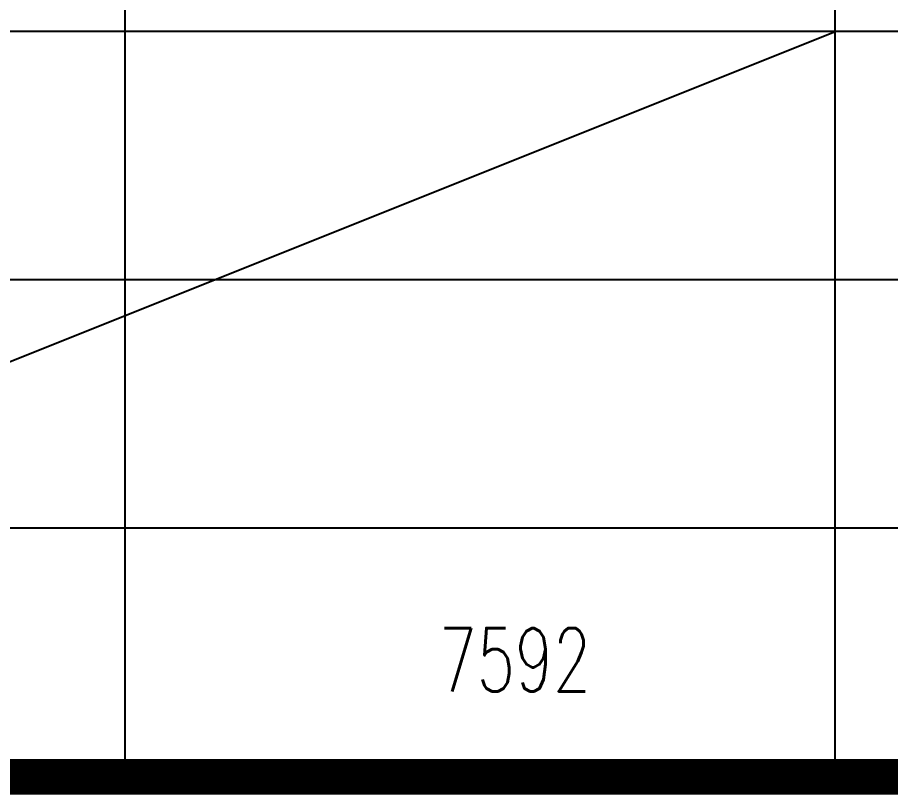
# Model space of a CAD drawing. Extents: x 170390 to 475615, y -37034 to 38097.
# Drawn here: x 451092 to 453552, y -29982 to -27792 of the extents above; entities that cross this region are included whole.
import ezdxf

# ---------------------------------------------------------------- set-up
doc = ezdxf.new("R2010")
doc.units = 0
doc.header["$LTSCALE"] = 1000
doc.header["$MEASUREMENT"] = 0
doc.layers.get('0').update_dxf_attribs({"color": 8})
doc.layers.add('PUB_TEXT', color=8, linetype='Continuous')
doc.styles.add('HZ', font='geditxt.shx', dxfattribs={"width": 0.7, "bigfont": 'dxt.shx'})

# ---------------------------------------------------------------- blocks, each defined once
blk = doc.blocks.new('GEDI_WK_A1')
at = {"color": 3, "const_width": 1}
blk.add_lwpolyline([(25, 10), (831, 10), (831, 584), (25, 584)], close=True, dxfattribs=at)

msp = doc.modelspace()

# ---------------------------------------------------------------- linework, layer by layer
at = {"color": 2}
for p, q in [((451395.4, -29931.7), (451395.4, -27131.7)), ((453395.4, -29931.7), (453395.4, -27131.7)), ((457895.4, -27831.7), (448895.4, -27831.7)), ((466895.4, -28531.7), (449895.4, -28531.7)), ((466895.4, -29231.7), (448895.4, -29231.7))]:
    msp.add_line(p, q, dxfattribs=at)
at = {"color": 1}
msp.add_line((449895.4, -29231.7), (453395.4, -27831.7), dxfattribs=at)
at = {"color": 7}
msp.add_line((466895.4, -29931.7), (448895.4, -29931.7), dxfattribs=at)

# ---------------------------------------------------------------- block references
at = {"xscale": 100, "yscale": 100, "zscale": 100}
msp.add_blockref('GEDI_WK_A1', (383795.4, -30931.7), dxfattribs=at)

# ---------------------------------------------------------------- texts
at = {"layer": 'PUB_TEXT', "style": 'HZ', "width": 0.7}
msp.add_text('7592', height=178.56, dxfattribs=at).set_placement((452279.3, -29691.4))

doc.saveas('drawing.dxf')
